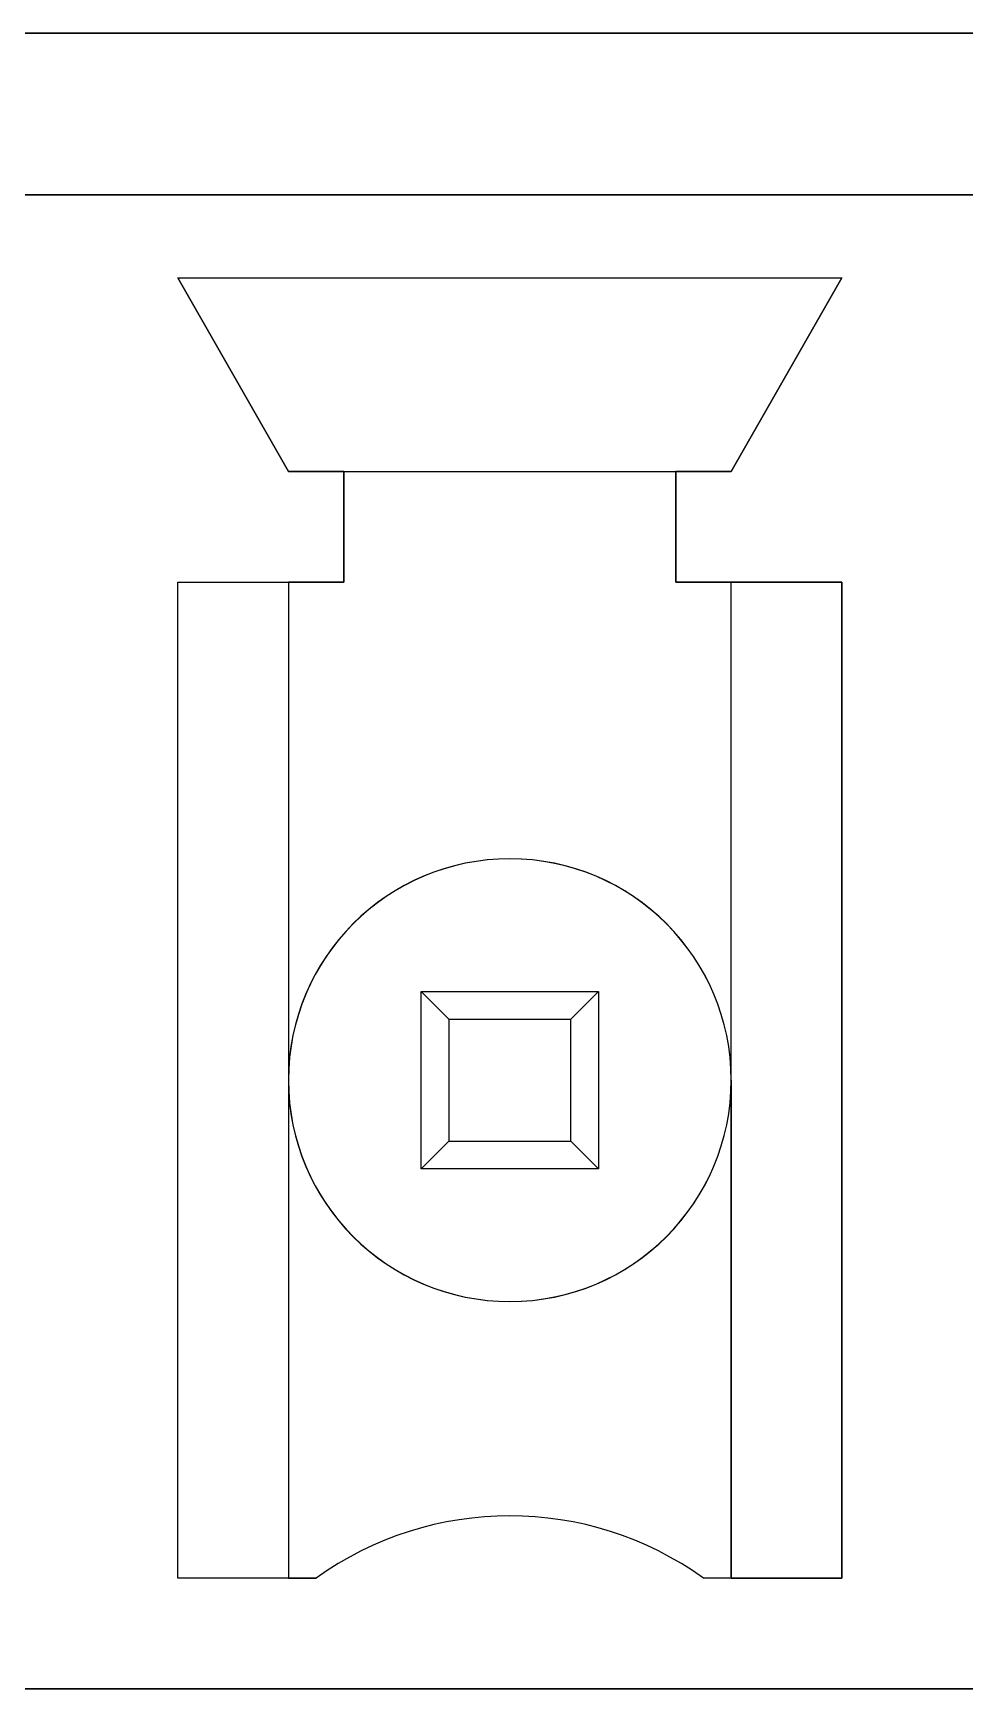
# Model space of a CAD drawing. Header units: millimetres. Extents: x -58 to 58, y -6 to 23.
# Drawn here: x 14.65 to 18.92, y 6.7 to 14.3 of the extents above; entities that cross this region are included whole.
import ezdxf

# ---------------------------------------------------------------- set-up
doc = ezdxf.new("R2010")
doc.units = ezdxf.units.MM
doc.header["$MEASUREMENT"] = 0
doc.layers.add('CL57_ASM', color=7, linetype='CONTINUOUS')

msp = doc.modelspace()

# ---------------------------------------------------------------- linework, layer by layer
at = {"layer": 'CL57_ASM'}
for p, q in [((42.2, 14.3, -1), (-43.8, 14.3, -1)), ((-43.8, 14.3), (42.2, 14.3)), ((-43.8, 14.3), (42.2, 14.3)), ((42.2, 14.3, -1), (-43.8, 14.3, -1)), ((42.2, 14.3, -1), (-43.8, 14.3, -1)), ((-43.8, 14.3), (42.2, 14.3)), ((-43.8, 14.3), (42.2, 14.3)), ((42.2, 14.3, -1), (-43.8, 14.3, -1)), ((42.2, 14.3, -1), (-43.8, 14.3, -1)), ((-43.8, 14.3), (42.2, 14.3)), ((-43.8, 14.3), (42.2, 14.3)), ((42.2, 14.3, -1), (-43.8, 14.3, -1)), ((42.2, 13.558), (10.421, 13.558)), ((10.421, 13.558, -9.144), (42.298, 13.558, -9.144)), ((10.421, 13.558, -9.144), (42.298, 13.558, -9.144)), ((42.2, 13.558), (10.421, 13.558)), ((42.2, 13.558), (10.421, 13.558)), ((10.421, 13.558, -9.144), (42.298, 13.558, -9.144)), ((10.421, 13.558, -9.144), (42.298, 13.558, -9.144)), ((42.2, 13.558), (10.421, 13.558)), ((42.2, 13.558), (10.421, 13.558)), ((10.421, 13.558, -9.144), (42.298, 13.558, -9.144)), ((10.421, 13.558, -9.144), (42.298, 13.558, -9.144)), ((42.2, 13.558), (10.421, 13.558)), ((15.3105, 13.177), (15.8185, 12.288)), ((15.3105, 13.177), (18.3585, 13.177)), ((15.3105, 13.177, -8.128), (18.3585, 13.177, -8.128)), ((15.3105, 13.177), (15.3105, 13.177, -8.128)), ((15.3105, 13.177), (18.3585, 13.177)), ((15.8185, 12.288, -8.128), (15.3105, 13.177, -8.128)), ((15.3105, 13.177, -8.128), (18.3585, 13.177, -8.128)), ((15.3105, 13.177), (15.3105, 13.177, -8.128)), ((15.3105, 13.177), (15.8185, 12.288)), ((15.8185, 12.288, -8.128), (15.3105, 13.177, -8.128)), ((15.3105, 13.177), (15.8185, 12.288)), ((15.3105, 13.177), (18.3585, 13.177)), ((15.3105, 13.177, -8.128), (18.3585, 13.177, -8.128)), ((15.3105, 13.177), (15.3105, 13.177, -8.128)), ((15.3105, 13.177), (18.3585, 13.177)), ((15.8185, 12.288, -8.128), (15.3105, 13.177, -8.128)), ((15.3105, 13.177, -8.128), (18.3585, 13.177, -8.128)), ((15.3105, 13.177), (15.3105, 13.177, -8.128)), ((15.3105, 13.177), (15.8185, 12.288)), ((15.8185, 12.288, -8.128), (15.3105, 13.177, -8.128)), ((15.3105, 13.177), (15.8185, 12.288)), ((15.3105, 13.177), (18.3585, 13.177)), ((15.3105, 13.177, -8.128), (18.3585, 13.177, -8.128)), ((15.3105, 13.177), (15.3105, 13.177, -8.128)), ((15.3105, 13.177), (18.3585, 13.177)), ((15.8185, 12.288, -8.128), (15.3105, 13.177, -8.128)), ((15.3105, 13.177, -8.128), (18.3585, 13.177, -8.128)), ((15.3105, 13.177), (15.3105, 13.177, -8.128)), ((15.3105, 13.177), (15.8185, 12.288)), ((15.8185, 12.288, -8.128), (15.3105, 13.177, -8.128)), ((17.8505, 12.288), (18.3585, 13.177)), ((18.3585, 13.177, -8.128), (17.8505, 12.288, -8.128)), ((18.3585, 13.177, -8.128), (17.8505, 12.288, -8.128)), ((17.8505, 12.288), (18.3585, 13.177)), ((17.8505, 12.288), (18.3585, 13.177)), ((18.3585, 13.177, -8.128), (17.8505, 12.288, -8.128)), ((18.3585, 13.177, -8.128), (17.8505, 12.288, -8.128)), ((17.8505, 12.288), (18.3585, 13.177)), ((17.8505, 12.288), (18.3585, 13.177)), ((18.3585, 13.177, -8.128), (17.8505, 12.288, -8.128)), ((18.3585, 13.177, -8.128), (17.8505, 12.288, -8.128)), ((17.8505, 12.288), (18.3585, 13.177)), ((18.3585, 13.177, -8.128), (18.3585, 13.177)), ((18.3585, 13.177, -8.128), (18.3585, 13.177)), ((18.3585, 13.177, -8.128), (18.3585, 13.177)), ((18.3585, 13.177, -8.128), (18.3585, 13.177)), ((18.3585, 13.177, -8.128), (18.3585, 13.177)), ((18.3585, 13.177, -8.128), (18.3585, 13.177)), ((16.0725, 12.288), (15.8185, 12.288)), ((15.8185, 12.288, -8.128), (17.8505, 12.288, -8.128)), ((15.8185, 12.288, -8.128), (17.8505, 12.288, -8.128)), ((15.8185, 12.288, -8.128), (15.8185, 12.288)), ((16.0725, 12.288), (15.8185, 12.288)), ((15.8185, 12.288, -8.128), (15.8185, 12.288)), ((16.0725, 12.288), (15.8185, 12.288)), ((15.8185, 12.288, -8.128), (17.8505, 12.288, -8.128)), ((15.8185, 12.288, -8.128), (17.8505, 12.288, -8.128)), ((15.8185, 12.288, -8.128), (15.8185, 12.288)), ((16.0725, 12.288), (15.8185, 12.288)), ((15.8185, 12.288, -8.128), (15.8185, 12.288)), ((16.0725, 12.288), (15.8185, 12.288)), ((15.8185, 12.288, -8.128), (17.8505, 12.288, -8.128)), ((15.8185, 12.288, -8.128), (17.8505, 12.288, -8.128)), ((15.8185, 12.288, -8.128), (15.8185, 12.288)), ((16.0725, 12.288), (15.8185, 12.288)), ((15.8185, 12.288, -8.128), (15.8185, 12.288)), ((16.0725, 11.78), (16.0725, 12.288)), ((16.0725, 12.288), (16.0725, 12.288, -6.985)), ((16.0725, 12.288, -6.985), (17.5965, 12.288, -6.985)), ((16.0725, 12.288, -6.985), (17.5965, 12.288, -6.985)), ((16.0725, 12.288, -6.985), (16.0725, 11.78, -6.985)), ((16.0725, 12.288, -6.985), (16.0725, 11.78, -6.985)), ((16.0725, 12.288), (16.0725, 12.288, -6.985)), ((16.0725, 11.78), (16.0725, 12.288)), ((16.0725, 11.78), (16.0725, 12.288)), ((16.0725, 12.288), (16.0725, 12.288, -6.985)), ((16.0725, 12.288, -6.985), (17.5965, 12.288, -6.985)), ((16.0725, 12.288, -6.985), (17.5965, 12.288, -6.985)), ((16.0725, 12.288, -6.985), (16.0725, 11.78, -6.985)), ((16.0725, 12.288, -6.985), (16.0725, 11.78, -6.985)), ((16.0725, 12.288), (16.0725, 12.288, -6.985)), ((16.0725, 11.78), (16.0725, 12.288)), ((16.0725, 11.78), (16.0725, 12.288)), ((16.0725, 12.288), (16.0725, 12.288, -6.985)), ((16.0725, 12.288, -6.985), (17.5965, 12.288, -6.985)), ((16.0725, 12.288, -6.985), (17.5965, 12.288, -6.985)), ((16.0725, 12.288, -6.985), (16.0725, 11.78, -6.985)), ((16.0725, 12.288, -6.985), (16.0725, 11.78, -6.985)), ((16.0725, 12.288), (16.0725, 12.288, -6.985)), ((16.0725, 11.78), (16.0725, 12.288)), ((17.8505, 12.288), (17.5965, 12.288)), ((17.5965, 12.288), (17.5965, 11.78)), ((17.5965, 12.288, -6.985), (17.5965, 12.288)), ((17.8505, 12.288), (17.5965, 12.288)), ((17.5965, 11.78, -6.985), (17.5965, 12.288, -6.985)), ((17.5965, 11.78, -6.985), (17.5965, 12.288, -6.985)), ((17.5965, 12.288, -6.985), (17.5965, 12.288)), ((17.5965, 12.288), (17.5965, 11.78)), ((17.8505, 12.288), (17.5965, 12.288)), ((17.5965, 12.288), (17.5965, 11.78)), ((17.5965, 12.288, -6.985), (17.5965, 12.288)), ((17.8505, 12.288), (17.5965, 12.288)), ((17.5965, 11.78, -6.985), (17.5965, 12.288, -6.985)), ((17.5965, 11.78, -6.985), (17.5965, 12.288, -6.985)), ((17.5965, 12.288, -6.985), (17.5965, 12.288)), ((17.5965, 12.288), (17.5965, 11.78)), ((17.8505, 12.288), (17.5965, 12.288)), ((17.5965, 12.288), (17.5965, 11.78)), ((17.5965, 12.288, -6.985), (17.5965, 12.288)), ((17.8505, 12.288), (17.5965, 12.288)), ((17.5965, 11.78, -6.985), (17.5965, 12.288, -6.985)), ((17.5965, 11.78, -6.985), (17.5965, 12.288, -6.985)), ((17.5965, 12.288, -6.985), (17.5965, 12.288)), ((17.5965, 12.288), (17.5965, 11.78)), ((17.8505, 12.288, -8.128), (17.8505, 12.288)), ((17.8505, 12.288, -8.128), (17.8505, 12.288)), ((17.8505, 12.288, -8.128), (17.8505, 12.288)), ((17.8505, 12.288, -8.128), (17.8505, 12.288)), ((17.8505, 12.288, -8.128), (17.8505, 12.288)), ((17.8505, 12.288, -8.128), (17.8505, 12.288)), ((15.3105, 7.208), (15.3105, 11.78)), ((15.3105, 11.78), (16.0725, 11.78)), ((15.3105, 7.208, -8.128), (15.3105, 11.78, -8.128)), ((15.3105, 11.78, -8.128), (15.3105, 11.78)), ((15.3105, 7.208), (15.3105, 11.78)), ((15.3105, 11.78), (16.0725, 11.78)), ((15.3105, 11.78, -8.128), (15.8185, 11.78, -8.128)), ((15.3105, 11.78, -8.128), (15.3105, 11.78)), ((15.3105, 7.208, -8.128), (15.3105, 11.78, -8.128)), ((15.3105, 11.78, -8.128), (15.8185, 11.78, -8.128)), ((15.3105, 7.208), (15.3105, 11.78)), ((15.3105, 11.78), (16.0725, 11.78)), ((15.3105, 7.208, -8.128), (15.3105, 11.78, -8.128)), ((15.3105, 11.78, -8.128), (15.3105, 11.78)), ((15.3105, 7.208), (15.3105, 11.78)), ((15.3105, 11.78), (16.0725, 11.78)), ((15.3105, 11.78, -8.128), (15.8185, 11.78, -8.128)), ((15.3105, 11.78, -8.128), (15.3105, 11.78)), ((15.3105, 7.208, -8.128), (15.3105, 11.78, -8.128)), ((15.3105, 11.78, -8.128), (15.8185, 11.78, -8.128)), ((15.3105, 7.208), (15.3105, 11.78)), ((15.3105, 11.78), (16.0725, 11.78)), ((15.3105, 7.208, -8.128), (15.3105, 11.78, -8.128)), ((15.3105, 11.78, -8.128), (15.3105, 11.78)), ((15.3105, 7.208), (15.3105, 11.78)), ((15.3105, 11.78), (16.0725, 11.78)), ((15.3105, 11.78, -8.128), (15.8185, 11.78, -8.128)), ((15.3105, 11.78, -8.128), (15.3105, 11.78)), ((15.3105, 7.208, -8.128), (15.3105, 11.78, -8.128)), ((15.3105, 11.78, -8.128), (15.8185, 11.78, -8.128)), ((16.0725, 11.78, -6.985), (15.8185, 11.78, -6.985)), ((15.8185, 11.78, -6.985), (15.8185, 9.49543, -6.985)), ((16.0725, 11.78, -6.985), (15.8185, 11.78, -6.985)), ((15.8185, 11.78, -8.128), (15.8185, 11.78, -6.985)), ((15.8185, 11.78, -8.128), (15.8185, 11.78, -6.985)), ((15.8185, 11.78, -6.985), (15.8185, 9.49543, -6.985)), ((15.8185, 11.78, -8.128), (15.8185, 7.208, -8.128)), ((15.8185, 11.78, -8.128), (15.8185, 7.208, -8.128)), ((16.0725, 11.78, -6.985), (15.8185, 11.78, -6.985)), ((15.8185, 11.78, -6.985), (15.8185, 9.49543, -6.985)), ((16.0725, 11.78, -6.985), (15.8185, 11.78, -6.985)), ((15.8185, 11.78, -8.128), (15.8185, 11.78, -6.985)), ((15.8185, 11.78, -8.128), (15.8185, 11.78, -6.985)), ((15.8185, 11.78, -6.985), (15.8185, 9.49543, -6.985)), ((15.8185, 11.78, -8.128), (15.8185, 7.208, -8.128)), ((15.8185, 11.78, -8.128), (15.8185, 7.208, -8.128)), ((16.0725, 11.78, -6.985), (15.8185, 11.78, -6.985)), ((15.8185, 11.78, -6.985), (15.8185, 9.49543, -6.985)), ((16.0725, 11.78, -6.985), (15.8185, 11.78, -6.985)), ((15.8185, 11.78, -8.128), (15.8185, 11.78, -6.985)), ((15.8185, 11.78, -8.128), (15.8185, 11.78, -6.985)), ((15.8185, 11.78, -6.985), (15.8185, 9.49543, -6.985)), ((15.8185, 11.78, -8.128), (15.8185, 7.208, -8.128)), ((15.8185, 11.78, -8.128), (15.8185, 7.208, -8.128)), ((16.0725, 11.78, -6.985), (16.0725, 11.78)), ((16.0725, 11.78, -6.985), (16.0725, 11.78)), ((16.0725, 11.78, -6.985), (16.0725, 11.78)), ((16.0725, 11.78, -6.985), (16.0725, 11.78)), ((16.0725, 11.78, -6.985), (16.0725, 11.78)), ((16.0725, 11.78, -6.985), (16.0725, 11.78)), ((17.5965, 11.78), (18.3585, 11.78)), ((17.8505, 11.78, -6.985), (17.5965, 11.78, -6.985)), ((17.5965, 11.78), (17.5965, 11.78, -6.985)), ((17.5965, 11.78), (18.3585, 11.78)), ((17.8505, 11.78, -6.985), (17.5965, 11.78, -6.985)), ((17.5965, 11.78), (17.5965, 11.78, -6.985)), ((17.5965, 11.78), (18.3585, 11.78)), ((17.8505, 11.78, -6.985), (17.5965, 11.78, -6.985)), ((17.5965, 11.78), (17.5965, 11.78, -6.985)), ((17.5965, 11.78), (18.3585, 11.78)), ((17.8505, 11.78, -6.985), (17.5965, 11.78, -6.985)), ((17.5965, 11.78), (17.5965, 11.78, -6.985)), ((17.5965, 11.78), (18.3585, 11.78)), ((17.8505, 11.78, -6.985), (17.5965, 11.78, -6.985)), ((17.5965, 11.78), (17.5965, 11.78, -6.985)), ((17.5965, 11.78), (18.3585, 11.78)), ((17.8505, 11.78, -6.985), (17.5965, 11.78, -6.985)), ((17.5965, 11.78), (17.5965, 11.78, -6.985)), ((17.8505, 9.494, -6.985), (17.8505, 11.78, -6.985)), ((17.8505, 11.78, -8.128), (17.8505, 11.78, -6.985)), ((17.8505, 9.494, -6.985), (17.8505, 11.78, -6.985)), ((17.8505, 7.208, -8.128), (17.8505, 11.78, -8.128)), ((18.3585, 11.78, -8.128), (17.8505, 11.78, -8.128)), ((17.8505, 7.208, -8.128), (17.8505, 11.78, -8.128)), ((18.3585, 11.78, -8.128), (17.8505, 11.78, -8.128)), ((17.8505, 11.78, -8.128), (17.8505, 11.78, -6.985)), ((17.8505, 9.494, -6.985), (17.8505, 11.78, -6.985)), ((17.8505, 11.78, -8.128), (17.8505, 11.78, -6.985)), ((17.8505, 9.494, -6.985), (17.8505, 11.78, -6.985)), ((17.8505, 7.208, -8.128), (17.8505, 11.78, -8.128)), ((18.3585, 11.78, -8.128), (17.8505, 11.78, -8.128)), ((17.8505, 7.208, -8.128), (17.8505, 11.78, -8.128)), ((18.3585, 11.78, -8.128), (17.8505, 11.78, -8.128)), ((17.8505, 11.78, -8.128), (17.8505, 11.78, -6.985)), ((17.8505, 9.494, -6.985), (17.8505, 11.78, -6.985)), ((17.8505, 11.78, -8.128), (17.8505, 11.78, -6.985)), ((17.8505, 9.494, -6.985), (17.8505, 11.78, -6.985)), ((17.8505, 7.208, -8.128), (17.8505, 11.78, -8.128)), ((18.3585, 11.78, -8.128), (17.8505, 11.78, -8.128)), ((17.8505, 7.208, -8.128), (17.8505, 11.78, -8.128)), ((18.3585, 11.78, -8.128), (17.8505, 11.78, -8.128)), ((17.8505, 11.78, -8.128), (17.8505, 11.78, -6.985)), ((18.3585, 11.78), (18.3585, 7.208)), ((18.3585, 7.208, -8.128), (18.3585, 11.78, -8.128)), ((18.3585, 11.78, -8.128), (18.3585, 11.78)), ((18.3585, 11.78, -8.128), (18.3585, 11.78)), ((18.3585, 11.78), (18.3585, 7.208)), ((18.3585, 7.208, -8.128), (18.3585, 11.78, -8.128)), ((18.3585, 11.78), (18.3585, 7.208)), ((18.3585, 7.208, -8.128), (18.3585, 11.78, -8.128)), ((18.3585, 11.78, -8.128), (18.3585, 11.78)), ((18.3585, 11.78, -8.128), (18.3585, 11.78)), ((18.3585, 11.78), (18.3585, 7.208)), ((18.3585, 7.208, -8.128), (18.3585, 11.78, -8.128)), ((18.3585, 11.78), (18.3585, 7.208)), ((18.3585, 7.208, -8.128), (18.3585, 11.78, -8.128)), ((18.3585, 11.78, -8.128), (18.3585, 11.78)), ((18.3585, 11.78, -8.128), (18.3585, 11.78)), ((18.3585, 11.78), (18.3585, 7.208)), ((18.3585, 7.208, -8.128), (18.3585, 11.78, -8.128)), ((16.4281, 9.0876, -5.969), (16.4281, 9.9004, -5.969)), ((16.4281, 9.9004, -5.969), (17.2409, 9.9004, -5.969)), ((16.4281, 9.0876, -5.969), (16.4281, 9.9004, -5.969)), ((16.4281, 9.9004, -2.032), (16.4281, 9.9004, -5.969)), ((16.4281, 9.0876, -2.032), (16.4281, 9.9004, -2.032)), ((16.4281, 9.9004, -2.032), (16.4281, 9.9004, -5.969)), ((16.4281, 9.9004, -2.032), (17.2409, 9.9004, -2.032)), ((16.4281, 9.9004, -5.969), (17.2409, 9.9004, -5.969)), ((16.4281, 9.9004, -2.032), (17.2409, 9.9004, -2.032)), ((16.4281, 9.9004, -2.032), (16.5551, 9.7734, -1.27)), ((16.4281, 9.0876, -2.032), (16.4281, 9.9004, -2.032)), ((16.4281, 9.9004, -2.032), (16.5551, 9.7734, -1.27)), ((16.4281, 9.0876, -5.969), (16.4281, 9.9004, -5.969)), ((16.4281, 9.9004, -5.969), (17.2409, 9.9004, -5.969)), ((16.4281, 9.0876, -5.969), (16.4281, 9.9004, -5.969)), ((16.4281, 9.9004, -2.032), (16.4281, 9.9004, -5.969)), ((16.4281, 9.0876, -2.032), (16.4281, 9.9004, -2.032)), ((16.4281, 9.9004, -2.032), (16.4281, 9.9004, -5.969)), ((16.4281, 9.9004, -2.032), (17.2409, 9.9004, -2.032)), ((16.4281, 9.9004, -5.969), (17.2409, 9.9004, -5.969)), ((16.4281, 9.9004, -2.032), (17.2409, 9.9004, -2.032)), ((16.4281, 9.9004, -2.032), (16.5551, 9.7734, -1.27)), ((16.4281, 9.0876, -2.032), (16.4281, 9.9004, -2.032)), ((16.4281, 9.9004, -2.032), (16.5551, 9.7734, -1.27)), ((16.4281, 9.0876, -5.969), (16.4281, 9.9004, -5.969)), ((16.4281, 9.9004, -5.969), (17.2409, 9.9004, -5.969)), ((16.4281, 9.0876, -5.969), (16.4281, 9.9004, -5.969)), ((16.4281, 9.9004, -2.032), (16.4281, 9.9004, -5.969)), ((16.4281, 9.0876, -2.032), (16.4281, 9.9004, -2.032)), ((16.4281, 9.9004, -2.032), (16.4281, 9.9004, -5.969)), ((16.4281, 9.9004, -2.032), (17.2409, 9.9004, -2.032)), ((16.4281, 9.9004, -5.969), (17.2409, 9.9004, -5.969)), ((16.4281, 9.9004, -2.032), (17.2409, 9.9004, -2.032)), ((16.4281, 9.9004, -2.032), (16.5551, 9.7734, -1.27)), ((16.4281, 9.0876, -2.032), (16.4281, 9.9004, -2.032)), ((16.4281, 9.9004, -2.032), (16.5551, 9.7734, -1.27)), ((17.1139, 9.7734, -1.27), (17.2409, 9.9004, -2.032)), ((17.1139, 9.7734, -1.27), (17.2409, 9.9004, -2.032)), ((17.1139, 9.7734, -1.27), (17.2409, 9.9004, -2.032)), ((17.1139, 9.7734, -1.27), (17.2409, 9.9004, -2.032)), ((17.1139, 9.7734, -1.27), (17.2409, 9.9004, -2.032)), ((17.1139, 9.7734, -1.27), (17.2409, 9.9004, -2.032)), ((17.2409, 9.9004, -5.969), (17.2409, 9.0876, -5.969)), ((17.2409, 9.9004, -5.969), (17.2409, 9.9004, -2.032)), ((17.2409, 9.9004, -2.032), (17.2409, 9.0876, -2.032)), ((17.2409, 9.9004, -5.969), (17.2409, 9.0876, -5.969)), ((17.2409, 9.9004, -5.969), (17.2409, 9.9004, -2.032)), ((17.2409, 9.9004, -2.032), (17.2409, 9.0876, -2.032)), ((17.2409, 9.9004, -5.969), (17.2409, 9.0876, -5.969)), ((17.2409, 9.9004, -5.969), (17.2409, 9.9004, -2.032)), ((17.2409, 9.9004, -2.032), (17.2409, 9.0876, -2.032)), ((17.2409, 9.9004, -5.969), (17.2409, 9.0876, -5.969)), ((17.2409, 9.9004, -5.969), (17.2409, 9.9004, -2.032)), ((17.2409, 9.9004, -2.032), (17.2409, 9.0876, -2.032)), ((17.2409, 9.9004, -5.969), (17.2409, 9.0876, -5.969)), ((17.2409, 9.9004, -5.969), (17.2409, 9.9004, -2.032)), ((17.2409, 9.9004, -2.032), (17.2409, 9.0876, -2.032)), ((17.2409, 9.9004, -5.969), (17.2409, 9.0876, -5.969)), ((17.2409, 9.9004, -5.969), (17.2409, 9.9004, -2.032)), ((17.2409, 9.9004, -2.032), (17.2409, 9.0876, -2.032)), ((16.5551, 9.7734, -1.27), (17.1139, 9.7734, -1.27)), ((16.5551, 9.7734, -1.27), (16.5551, 9.2146, -1.27)), ((16.5551, 9.7734, -1.27), (17.1139, 9.7734, -1.27)), ((16.5551, 9.7734, -1.27), (16.5551, 9.2146, -1.27)), ((16.5551, 9.7734, -1.27), (17.1139, 9.7734, -1.27)), ((16.5551, 9.7734, -1.27), (16.5551, 9.2146, -1.27)), ((16.5551, 9.7734, -1.27), (17.1139, 9.7734, -1.27)), ((16.5551, 9.7734, -1.27), (16.5551, 9.2146, -1.27)), ((16.5551, 9.7734, -1.27), (17.1139, 9.7734, -1.27)), ((16.5551, 9.7734, -1.27), (16.5551, 9.2146, -1.27)), ((16.5551, 9.7734, -1.27), (17.1139, 9.7734, -1.27)), ((16.5551, 9.7734, -1.27), (16.5551, 9.2146, -1.27)), ((17.1139, 9.2146, -1.27), (17.1139, 9.7734, -1.27)), ((17.1139, 9.2146, -1.27), (17.1139, 9.7734, -1.27)), ((17.1139, 9.2146, -1.27), (17.1139, 9.7734, -1.27)), ((17.1139, 9.2146, -1.27), (17.1139, 9.7734, -1.27)), ((17.1139, 9.2146, -1.27), (17.1139, 9.7734, -1.27)), ((17.1139, 9.2146, -1.27), (17.1139, 9.7734, -1.27)), ((15.8185, 9.494, -5.969), (15.8185, 9.494, -6.985)), ((15.8185, 9.494, -5.969), (15.8185, 9.494, -6.985)), ((15.8185, 9.494, -5.969), (15.8185, 9.494, -6.985)), ((15.8185, 9.494, -5.969), (15.8185, 9.494, -6.985)), ((15.8185, 9.494, -5.969), (15.8185, 9.494, -6.985)), ((15.8185, 9.494, -5.969), (15.8185, 9.494, -6.985)), ((15.8185, 9.49257, -6.985), (15.8185, 7.208, -6.985)), ((15.8185, 9.49257, -6.985), (15.8185, 7.208, -6.985)), ((15.8185, 9.49257, -6.985), (15.8185, 7.208, -6.985)), ((15.8185, 9.49257, -6.985), (15.8185, 7.208, -6.985)), ((15.8185, 9.49257, -6.985), (15.8185, 7.208, -6.985)), ((15.8185, 9.49257, -6.985), (15.8185, 7.208, -6.985)), ((17.8505, 9.494, -6.985), (17.8505, 7.208, -6.985)), ((17.8505, 9.494, -6.985), (17.8505, 7.208, -6.985)), ((17.8505, 9.494, -6.985), (17.8505, 9.494, -5.969)), ((17.8505, 9.494, -6.985), (17.8505, 9.494, -5.969)), ((17.8505, 9.494, -6.985), (17.8505, 7.208, -6.985)), ((17.8505, 9.494, -6.985), (17.8505, 7.208, -6.985)), ((17.8505, 9.494, -6.985), (17.8505, 9.494, -5.969)), ((17.8505, 9.494, -6.985), (17.8505, 9.494, -5.969)), ((17.8505, 9.494, -6.985), (17.8505, 7.208, -6.985)), ((17.8505, 9.494, -6.985), (17.8505, 7.208, -6.985)), ((17.8505, 9.494, -6.985), (17.8505, 9.494, -5.969)), ((17.8505, 9.494, -6.985), (17.8505, 9.494, -5.969)), ((16.5551, 9.2146, -1.27), (16.4281, 9.0876, -2.032)), ((16.5551, 9.2146, -1.27), (16.4281, 9.0876, -2.032)), ((16.5551, 9.2146, -1.27), (16.4281, 9.0876, -2.032)), ((16.5551, 9.2146, -1.27), (16.4281, 9.0876, -2.032)), ((16.5551, 9.2146, -1.27), (16.4281, 9.0876, -2.032)), ((16.5551, 9.2146, -1.27), (16.4281, 9.0876, -2.032)), ((16.5551, 9.2146, -1.27), (17.1139, 9.2146, -1.27)), ((16.5551, 9.2146, -1.27), (17.1139, 9.2146, -1.27)), ((16.5551, 9.2146, -1.27), (17.1139, 9.2146, -1.27)), ((16.5551, 9.2146, -1.27), (17.1139, 9.2146, -1.27)), ((16.5551, 9.2146, -1.27), (17.1139, 9.2146, -1.27)), ((16.5551, 9.2146, -1.27), (17.1139, 9.2146, -1.27)), ((17.1139, 9.2146, -1.27), (17.2409, 9.0876, -2.032)), ((17.1139, 9.2146, -1.27), (17.2409, 9.0876, -2.032)), ((17.1139, 9.2146, -1.27), (17.2409, 9.0876, -2.032)), ((17.1139, 9.2146, -1.27), (17.2409, 9.0876, -2.032)), ((17.1139, 9.2146, -1.27), (17.2409, 9.0876, -2.032)), ((17.1139, 9.2146, -1.27), (17.2409, 9.0876, -2.032)), ((17.2409, 9.0876, -5.969), (16.4281, 9.0876, -5.969)), ((17.2409, 9.0876, -5.969), (16.4281, 9.0876, -5.969)), ((16.4281, 9.0876, -2.032), (16.4281, 9.0876, -5.969)), ((17.2409, 9.0876, -2.032), (16.4281, 9.0876, -2.032)), ((16.4281, 9.0876, -2.032), (16.4281, 9.0876, -5.969)), ((17.2409, 9.0876, -2.032), (16.4281, 9.0876, -2.032)), ((17.2409, 9.0876, -5.969), (16.4281, 9.0876, -5.969)), ((17.2409, 9.0876, -5.969), (16.4281, 9.0876, -5.969)), ((16.4281, 9.0876, -2.032), (16.4281, 9.0876, -5.969)), ((17.2409, 9.0876, -2.032), (16.4281, 9.0876, -2.032)), ((16.4281, 9.0876, -2.032), (16.4281, 9.0876, -5.969)), ((17.2409, 9.0876, -2.032), (16.4281, 9.0876, -2.032)), ((17.2409, 9.0876, -5.969), (16.4281, 9.0876, -5.969)), ((17.2409, 9.0876, -5.969), (16.4281, 9.0876, -5.969)), ((16.4281, 9.0876, -2.032), (16.4281, 9.0876, -5.969)), ((17.2409, 9.0876, -2.032), (16.4281, 9.0876, -2.032)), ((16.4281, 9.0876, -2.032), (16.4281, 9.0876, -5.969)), ((17.2409, 9.0876, -2.032), (16.4281, 9.0876, -2.032)), ((17.2409, 9.0876, -2.032), (17.2409, 9.0876, -5.969)), ((17.2409, 9.0876, -2.032), (17.2409, 9.0876, -5.969)), ((17.2409, 9.0876, -2.032), (17.2409, 9.0876, -5.969)), ((17.2409, 9.0876, -2.032), (17.2409, 9.0876, -5.969)), ((17.2409, 9.0876, -2.032), (17.2409, 9.0876, -5.969)), ((17.2409, 9.0876, -2.032), (17.2409, 9.0876, -5.969)), ((15.9455, 7.208), (15.3105, 7.208)), ((15.8185, 7.208, -8.128), (15.3105, 7.208, -8.128)), ((15.3105, 7.208, -8.128), (15.3105, 7.208)), ((15.9455, 7.208), (15.3105, 7.208)), ((15.3105, 7.208, -8.128), (15.3105, 7.208)), ((15.8185, 7.208, -8.128), (15.3105, 7.208, -8.128)), ((15.9455, 7.208), (15.3105, 7.208)), ((15.8185, 7.208, -8.128), (15.3105, 7.208, -8.128)), ((15.3105, 7.208, -8.128), (15.3105, 7.208)), ((15.9455, 7.208), (15.3105, 7.208)), ((15.3105, 7.208, -8.128), (15.3105, 7.208)), ((15.8185, 7.208, -8.128), (15.3105, 7.208, -8.128)), ((15.9455, 7.208), (15.3105, 7.208)), ((15.8185, 7.208, -8.128), (15.3105, 7.208, -8.128)), ((15.3105, 7.208, -8.128), (15.3105, 7.208)), ((15.9455, 7.208), (15.3105, 7.208)), ((15.3105, 7.208, -8.128), (15.3105, 7.208)), ((15.8185, 7.208, -8.128), (15.3105, 7.208, -8.128)), ((15.8185, 7.208, -6.985), (15.9455, 7.208, -6.985)), ((15.8185, 7.208, -6.985), (15.9455, 7.208, -6.985)), ((15.8185, 7.208, -6.985), (15.8185, 7.208, -8.128)), ((15.8185, 7.208, -6.985), (15.8185, 7.208, -8.128)), ((15.8185, 7.208, -6.985), (15.9455, 7.208, -6.985)), ((15.8185, 7.208, -6.985), (15.9455, 7.208, -6.985)), ((15.8185, 7.208, -6.985), (15.8185, 7.208, -8.128)), ((15.8185, 7.208, -6.985), (15.8185, 7.208, -8.128)), ((15.8185, 7.208, -6.985), (15.9455, 7.208, -6.985)), ((15.8185, 7.208, -6.985), (15.9455, 7.208, -6.985)), ((15.8185, 7.208, -6.985), (15.8185, 7.208, -8.128)), ((15.8185, 7.208, -6.985), (15.8185, 7.208, -8.128)), ((15.9455, 7.208, -6.985), (15.9455, 7.208)), ((15.9455, 7.208, -6.985), (15.9455, 7.208)), ((15.9455, 7.208, -6.985), (15.9455, 7.208)), ((15.9455, 7.208, -6.985), (15.9455, 7.208)), ((15.9455, 7.208, -6.985), (15.9455, 7.208)), ((15.9455, 7.208, -6.985), (15.9455, 7.208)), ((18.3585, 7.208), (17.7235, 7.208)), ((17.8505, 7.208, -6.985), (17.7235, 7.208, -6.985)), ((17.7235, 7.208, -6.985), (17.7235, 7.208)), ((18.3585, 7.208), (17.7235, 7.208)), ((17.7235, 7.208, -6.985), (17.7235, 7.208)), ((17.8505, 7.208, -6.985), (17.7235, 7.208, -6.985)), ((18.3585, 7.208), (17.7235, 7.208)), ((17.8505, 7.208, -6.985), (17.7235, 7.208, -6.985)), ((17.7235, 7.208, -6.985), (17.7235, 7.208)), ((18.3585, 7.208), (17.7235, 7.208)), ((17.7235, 7.208, -6.985), (17.7235, 7.208)), ((17.8505, 7.208, -6.985), (17.7235, 7.208, -6.985)), ((18.3585, 7.208), (17.7235, 7.208)), ((17.8505, 7.208, -6.985), (17.7235, 7.208, -6.985)), ((17.7235, 7.208, -6.985), (17.7235, 7.208)), ((18.3585, 7.208), (17.7235, 7.208)), ((17.7235, 7.208, -6.985), (17.7235, 7.208)), ((17.8505, 7.208, -6.985), (17.7235, 7.208, -6.985)), ((17.8505, 7.208, -6.985), (17.8505, 7.208, -8.128)), ((17.8505, 7.208, -8.128), (18.3585, 7.208, -8.128)), ((17.8505, 7.208, -8.128), (18.3585, 7.208, -8.128)), ((17.8505, 7.208, -6.985), (17.8505, 7.208, -8.128)), ((17.8505, 7.208, -6.985), (17.8505, 7.208, -8.128)), ((17.8505, 7.208, -8.128), (18.3585, 7.208, -8.128)), ((17.8505, 7.208, -8.128), (18.3585, 7.208, -8.128)), ((17.8505, 7.208, -6.985), (17.8505, 7.208, -8.128)), ((17.8505, 7.208, -6.985), (17.8505, 7.208, -8.128)), ((17.8505, 7.208, -8.128), (18.3585, 7.208, -8.128)), ((17.8505, 7.208, -8.128), (18.3585, 7.208, -8.128)), ((17.8505, 7.208, -6.985), (17.8505, 7.208, -8.128)), ((18.3585, 7.208, -8.128), (18.3585, 7.208)), ((18.3585, 7.208, -8.128), (18.3585, 7.208)), ((18.3585, 7.208, -8.128), (18.3585, 7.208)), ((18.3585, 7.208, -8.128), (18.3585, 7.208)), ((18.3585, 7.208, -8.128), (18.3585, 7.208)), ((18.3585, 7.208, -8.128), (18.3585, 7.208)), ((47.5, 6.7, -64.7), (-47.5, 6.7, -64.7)), ((47.5, 6.7, -64.7), (-47.5, 6.7, -64.7)), ((47.5, 6.7, -64.7), (-47.5, 6.7, -64.7)), ((47.5, 6.7, -64.7), (-47.5, 6.7, -64.7)), ((47.5, 6.7, -64.7), (-47.5, 6.7, -64.7)), ((47.5, 6.7, -64.7), (-47.5, 6.7, -64.7)), ((10.421, 6.7), (42.2, 6.7)), ((42.298, 6.7, -2), (10.421, 6.7, -2)), ((10.421, 6.7, -9.144), (42.298, 6.7, -9.144)), ((10.421, 6.7, -9.144), (42.298, 6.7, -9.144)), ((42.298, 6.7, -2), (10.421, 6.7, -2)), ((10.421, 6.7), (42.2, 6.7)), ((10.421, 6.7), (42.2, 6.7)), ((42.298, 6.7, -2), (10.421, 6.7, -2)), ((10.421, 6.7, -9.144), (42.298, 6.7, -9.144)), ((10.421, 6.7, -9.144), (42.298, 6.7, -9.144)), ((42.298, 6.7, -2), (10.421, 6.7, -2)), ((10.421, 6.7), (42.2, 6.7)), ((10.421, 6.7), (42.2, 6.7)), ((42.298, 6.7, -2), (10.421, 6.7, -2)), ((10.421, 6.7, -9.144), (42.298, 6.7, -9.144)), ((10.421, 6.7, -9.144), (42.298, 6.7, -9.144)), ((42.298, 6.7, -2), (10.421, 6.7, -2)), ((10.421, 6.7), (42.2, 6.7))]:
    msp.add_line(p, q, dxfattribs=at)
for centre, radius, start, end in [((16.8345, 9.494, -5.969), 1.016, 0, 180), ((16.8345, 9.494, -5.969), 1.016, 0, 180), ((16.8345, 9.494, -5.969), 1.016, 0, 180), ((16.8345, 9.494, -5.969), 1.016, 0, 180), ((16.8345, 9.494, -5.969), 1.016, 0, 180), ((16.8345, 9.494, -5.969), 1.016, 0, 180), ((16.8345, 9.494, -6.985), 1.016, 0, 179.92), ((16.8345, 9.494, -6.985), 1.016, 0, 179.92), ((16.8345, 9.494, -6.985), 1.016, 0, 179.92), ((16.8345, 9.494, -6.985), 1.016, 0, 179.92), ((16.8345, 9.494, -6.985), 1.016, 0, 179.92), ((16.8345, 9.494, -6.985), 1.016, 0, 179.92), ((16.8345, 9.494, -5.969), 1.016, 180, 0), ((16.8345, 9.494, -5.969), 1.016, 180, 0), ((16.8345, 9.494, -5.969), 1.016, 180, 0), ((16.8345, 9.494, -5.969), 1.016, 180, 0), ((16.8345, 9.494, -5.969), 1.016, 180, 0), ((16.8345, 9.494, -5.969), 1.016, 180, 0), ((16.8345, 9.494, -6.985), 1.016, -179.92, 0), ((16.8345, 9.494, -6.985), 1.016, -179.92, 0), ((16.8345, 9.494, -6.985), 1.016, -179.92, 0), ((16.8345, 9.494, -6.985), 1.016, -179.92, 0), ((16.8345, 9.494, -6.985), 1.016, -179.92, 0), ((16.8345, 9.494, -6.985), 1.016, -179.92, 0), ((16.8345, 5.97016), 1.524, 54.3147, 125.685), ((16.8345, 5.97016, -6.985), 1.524, 54.3147, 125.685), ((16.8345, 5.97016), 1.524, 54.3147, 125.685), ((16.8345, 5.97016, -6.985), 1.524, 54.3147, 125.685), ((16.8345, 5.97016), 1.524, 54.3147, 125.685), ((16.8345, 5.97016, -6.985), 1.524, 54.3147, 125.685), ((16.8345, 5.97016), 1.524, 54.3147, 125.685), ((16.8345, 5.97016, -6.985), 1.524, 54.3147, 125.685), ((16.8345, 5.97016), 1.524, 54.3147, 125.685), ((16.8345, 5.97016, -6.985), 1.524, 54.3147, 125.685), ((16.8345, 5.97016), 1.524, 54.3147, 125.685), ((16.8345, 5.97016, -6.985), 1.524, 54.3147, 125.685)]:
    msp.add_arc(centre, radius, start, end, dxfattribs=at)

doc.saveas('drawing.dxf')
